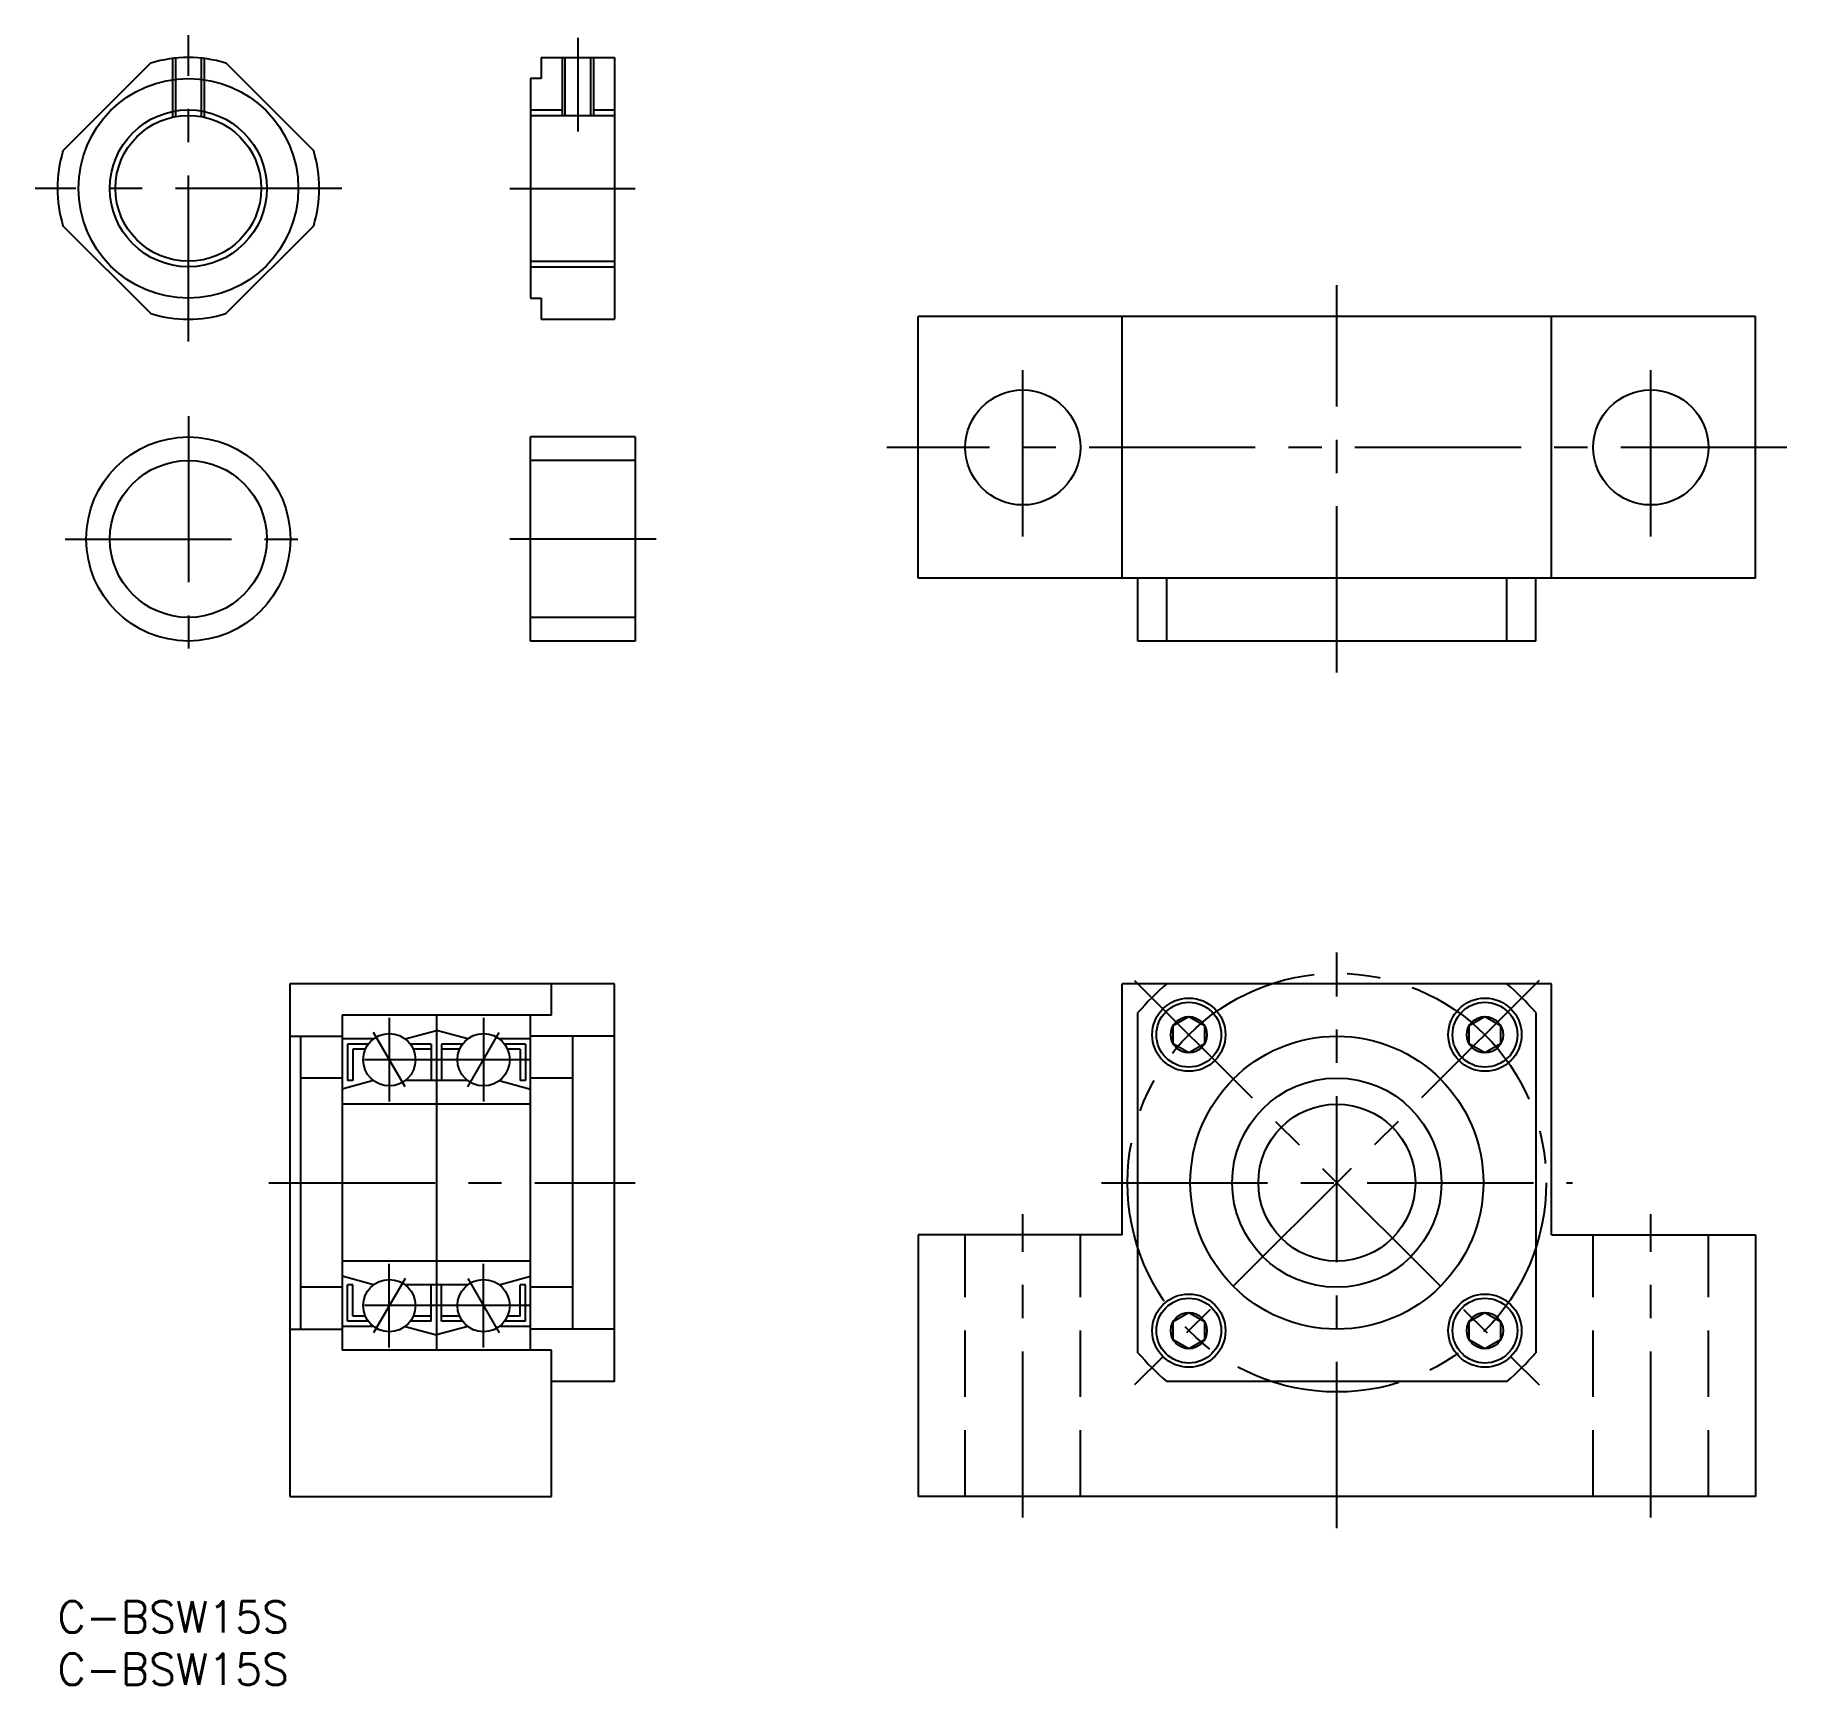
# Model space of a CAD drawing. Extents: x -2 to 165, y -8 to 150.
import ezdxf

# ---------------------------------------------------------------- set-up
doc = ezdxf.new("R2010")
doc.units = 0
doc.header["$LTSCALE"] = 0.5
doc.linetypes.add('CENTER', pattern=[50.8, 31.75, -6.35, 6.35, -6.35])
doc.linetypes.add('DASHED', pattern=[19.05, 12.7, -6.35])
for name, color, linetype in [('MSM_CENTER', 1, 'CENTER'), ('MSM_CONTINUOUS', 7, 'CONTINUOUS'), ('MSM_DASHED', 4, 'DASHED'), ('MSM_NARROW', 5, 'CONTINUOUS'), ('MSM_PART_NUMBER', 7, 'CONTINUOUS')]:
    doc.layers.add(name, color=color, linetype=linetype)
doc.styles.get("Standard").update_dxf_attribs({"font": 'txt.shx', "height": 3, "bigfont": 'bigfont.shx'})

# ---------------------------------------------------------------- blocks, each defined once
blk = doc.blocks.new('*U3')
at = {"layer": 'MSM_PART_NUMBER'}
blk.add_text('C-BSW15S', height=3, dxfattribs=at).set_placement((0, -3))
blk = doc.blocks.new('*U4')
at = {"layer": 'MSM_PART_NUMBER'}
blk.add_text('C-BSW15S', height=3, dxfattribs=at).set_placement((0, -8))

msp = doc.modelspace()

# ---------------------------------------------------------------- linework, layer by layer
at = {"layer": 'MSM_CENTER'}
for p, q in [((12.5, 120.38), (12.5, 149.67)), ((49.7, 149.41), (49.7, 140.45)), ((27.15, 135.02), (-2.15, 135.02)), ((43.2, 135.02), (55.2, 135.02)), ((122.23, 88.76), (122.23, 125.76)), ((92.23, 101.76), (92.23, 118.76)), ((152.23, 101.76), (152.23, 118.76)), ((12.5, 113.26), (12.5, 89.75)), ((165.23, 110.26), (79.23, 110.26)), ((0.74, 101.51), (24.26, 101.51)), ((57.2, 101.51), (43.2, 101.51)), ((122.23, 7), (122.23, 62)), ((102.91, 59.32), (141.55, 20.68)), ((141.55, 59.32), (102.91, 20.68)), ((31.7, 55.75), (31.7, 47.75)), ((40.7, 55.75), (40.7, 47.75)), ((33.2, 49.15), (30.2, 54.35)), ((39.2, 49.15), (42.2, 54.35)), ((45.2, 51.75), (27.2, 51.75)), ((20.2, 40), (55.2, 40)), ((99.73, 40), (144.73, 40)), ((92.23, 8), (92.23, 37)), ((152.23, 8), (152.23, 37)), ((31.7, 24.25), (31.7, 32.25)), ((40.7, 24.25), (40.7, 32.25)), ((33.2, 30.85), (30.2, 25.65)), ((39.2, 30.85), (42.2, 25.65)), ((45.2, 28.25), (27.2, 28.25))]:
    msp.add_line(p, q, dxfattribs=at)
msp.add_circle((122.23, 40), 20, dxfattribs=at)
at = {"layer": 'MSM_CONTINUOUS'}
for p, q in [((46.2, 147.52), (53.2, 147.52)), ((46.2, 147.52), (46.2, 145.52)), ((48.47, 147.52), (48.47, 141.98)), ((50.93, 147.52), (50.93, 141.98)), ((53.2, 147.52), (53.2, 122.52)), ((8.92, 147), (0.52, 138.6)), ((24.48, 138.6), (16.08, 147)), ((46.2, 145.52), (45.2, 145.52)), ((45.2, 145.52), (45.2, 124.52)), ((45.2, 141.98), (53.2, 141.98)), ((0.52, 131.44), (8.92, 123.05)), ((16.08, 123.05), (24.48, 131.44)), ((45.2, 128.06), (53.2, 128.06)), ((12.5, 124.02), (12.5, 124.02)), ((18.18, 125.15), (18.18, 125.15)), ((45.2, 124.52), (46.2, 124.52)), ((46.2, 124.52), (46.2, 122.52)), ((46.2, 122.52), (53.2, 122.52)), ((82.23, 97.76), (82.23, 122.76)), ((162.23, 122.76), (82.23, 122.76)), ((101.73, 97.76), (101.73, 122.76)), ((142.73, 97.76), (142.73, 122.76)), ((162.23, 97.76), (162.23, 122.76)), ((45.2, 91.76), (45.2, 111.26)), ((55.2, 111.26), (45.2, 111.26)), ((55.2, 111.26), (55.2, 91.76)), ((55.2, 109.01), (45.2, 109.01)), ((162.23, 97.76), (82.23, 97.76)), ((103.23, 91.76), (103.23, 97.76)), ((105.99, 91.76), (105.99, 97.76)), ((138.48, 91.76), (138.48, 97.76)), ((141.23, 91.76), (141.23, 97.76)), ((55.2, 94.01), (45.2, 94.01)), ((55.2, 91.76), (45.2, 91.76)), ((141.23, 91.76), (103.23, 91.76)), ((22.2, 59), (22.2, 10)), ((53.2, 59), (22.2, 59)), ((47.2, 56), (47.2, 59)), ((53.2, 21), (53.2, 59)), ((101.73, 35), (101.73, 59)), ((142.73, 59), (101.73, 59)), ((142.73, 35), (142.73, 59)), ((47.2, 56), (27.2, 56)), ((27.2, 56), (27.2, 24)), ((36.2, 56), (36.2, 24)), ((45.2, 24), (45.2, 56)), ((103.23, 23.75), (103.23, 56.25)), ((106.59, 55.01), (108.09, 55.87)), ((108.09, 55.87), (109.59, 55.01)), ((134.88, 55.01), (136.38, 55.87)), ((136.38, 55.87), (137.88, 55.01)), ((141.23, 56.25), (141.23, 23.75)), ((22.2, 54), (27.2, 54)), ((23.2, 54), (23.2, 26)), ((30.2, 53.75), (27.2, 53.75)), ((33.2, 53.75), (36.2, 54.55)), ((39.2, 53.75), (36.2, 54.55)), ((45.2, 53.75), (42.2, 53.75)), ((53.2, 54), (45.2, 54)), ((49.2, 54), (49.2, 26)), ((106.59, 53.28), (106.59, 55.01)), ((109.59, 55.01), (109.59, 53.28)), ((134.88, 53.28), (134.88, 55.01)), ((137.88, 55.01), (137.88, 53.28)), ((27.7, 53.25), (27.7, 49.75)), ((29.7, 53.25), (27.7, 53.25)), ((28.2, 52.75), (28.2, 49.75)), ((29.41, 52.75), (28.2, 52.75)), ((35.7, 53.25), (33.7, 53.25)), ((35.7, 52.75), (33.99, 52.75)), ((35.7, 53.25), (35.7, 49.75)), ((36.7, 53.25), (36.7, 49.75)), ((38.7, 53.25), (36.7, 53.25)), ((38.41, 52.75), (36.7, 52.75)), ((44.7, 53.25), (42.7, 53.25)), ((44.2, 52.75), (42.99, 52.75)), ((44.2, 52.75), (44.2, 49.75)), ((44.7, 53.25), (44.7, 49.75)), ((108.09, 52.41), (106.59, 53.28)), ((109.59, 53.28), (108.09, 52.41)), ((136.38, 52.41), (134.88, 53.28)), ((137.88, 53.28), (136.38, 52.41)), ((27.2, 50), (23.2, 50)), ((30.2, 49.75), (27.2, 48.95)), ((28.2, 49.75), (27.7, 49.75)), ((39.2, 49.75), (33.2, 49.75)), ((42.2, 49.75), (45.2, 48.95)), ((44.7, 49.75), (44.2, 49.75)), ((49.2, 50), (45.2, 50)), ((45.2, 47.5), (27.2, 47.5)), ((82.23, 35), (82.23, 10)), ((101.73, 35), (82.23, 35)), ((142.73, 35), (162.23, 35)), ((162.23, 35), (162.23, 10)), ((45.2, 32.5), (27.2, 32.5)), ((30.2, 30.25), (27.2, 31.05)), ((27.7, 26.75), (27.7, 30.25)), ((28.2, 30.25), (27.7, 30.25)), ((28.2, 27.25), (28.2, 30.25)), ((39.2, 30.25), (33.2, 30.25)), ((35.7, 26.75), (35.7, 30.25)), ((36.7, 26.75), (36.7, 30.25)), ((42.2, 30.25), (45.2, 31.05)), ((44.2, 27.25), (44.2, 30.25)), ((44.7, 30.25), (44.2, 30.25)), ((44.7, 26.75), (44.7, 30.25)), ((27.2, 30), (23.2, 30)), ((49.2, 30), (45.2, 30)), ((29.41, 27.25), (28.2, 27.25)), ((35.7, 27.25), (33.99, 27.25)), ((38.41, 27.25), (36.7, 27.25)), ((44.2, 27.25), (42.99, 27.25)), ((106.59, 26.72), (108.09, 27.59)), ((108.09, 27.59), (109.59, 26.72)), ((134.88, 26.72), (136.38, 27.59)), ((136.38, 27.59), (137.88, 26.72)), ((22.2, 26), (27.2, 26)), ((30.2, 26.25), (27.2, 26.25)), ((29.7, 26.75), (27.7, 26.75)), ((33.2, 26.25), (36.2, 25.45)), ((35.7, 26.75), (33.7, 26.75)), ((39.2, 26.25), (36.2, 25.45)), ((38.7, 26.75), (36.7, 26.75)), ((45.2, 26.25), (42.2, 26.25)), ((44.7, 26.75), (42.7, 26.75)), ((53.2, 26), (45.2, 26)), ((106.59, 24.99), (106.59, 26.72)), ((109.59, 26.72), (109.59, 24.99)), ((134.88, 24.99), (134.88, 26.72)), ((137.88, 26.72), (137.88, 24.99)), ((47.2, 24), (27.2, 24)), ((47.2, 10), (47.2, 24)), ((108.09, 24.13), (106.59, 24.99)), ((109.59, 24.99), (108.09, 24.13)), ((136.38, 24.13), (134.88, 24.99)), ((137.88, 24.99), (136.38, 24.13)), ((53.2, 21), (47.2, 21)), ((138.48, 21), (105.99, 21)), ((22.2, 10), (47.2, 10)), ((162.23, 10), (82.23, 10))]:
    msp.add_line(p, q, dxfattribs=at)
for centre, radius in [((12.5, 135.02), 10.5), ((12.5, 135.02), 6.96), ((92.23, 110.26), 5.5), ((152.23, 110.26), 5.5), ((12.5, 101.51), 9.75), ((12.5, 101.51), 7.5), ((108.09, 54.14), 3.5), ((108.09, 54.14), 3.1), ((136.38, 54.14), 3.5), ((136.38, 54.14), 3.1), ((108.09, 54.14), 1.73), ((136.38, 54.14), 1.73), ((31.7, 51.75), 2.5), ((40.7, 51.75), 2.5), ((122.23, 40), 14), ((122.23, 40), 10), ((122.23, 40), 7.5), ((31.7, 28.25), 2.5), ((40.7, 28.25), 2.5), ((108.09, 25.86), 3.5), ((108.09, 25.86), 3.1), ((136.38, 25.86), 3.5), ((136.38, 25.86), 3.1), ((108.09, 25.86), 1.73), ((136.38, 25.86), 1.73)]:
    msp.add_circle(centre, radius, dxfattribs=at)
for centre, radius, start, end in [((12.5, 135.02), 12.5, 73.3576, 106.6424), ((12.5, 135.02), 12.5, 163.3576, 196.6424), ((12.5, 135.02), 12.5, 343.3576, 16.6424), ((12.5, 135.02), 12.5, 253.3576, 286.6424), ((122.23, 40), 25, 130.5358, 139.4642), ((122.23, 40), 25, 40.5358, 49.4642), ((122.23, 40), 25, 220.5358, 229.4642), ((122.23, 40), 25, 310.5358, 319.4642)]:
    msp.add_arc(centre, radius, start, end, dxfattribs=at)
at = {"layer": 'MSM_DASHED'}
for p, q in [((11, 147.43), (11, 141.82)), ((11.27, 147.46), (11.27, 141.87)), ((13.73, 147.46), (13.73, 141.87)), ((14, 147.43), (14, 141.82)), ((86.73, 10), (86.73, 35)), ((97.73, 10), (97.73, 35)), ((146.73, 10), (146.73, 35)), ((157.73, 10), (157.73, 35))]:
    msp.add_line(p, q, dxfattribs=at)
at = {"layer": 'MSM_NARROW'}
for p, q in [((48.2, 147.52), (48.2, 141.98)), ((51.2, 147.52), (51.2, 141.98)), ((45.2, 142.52), (48.2, 142.52)), ((51.2, 142.52), (53.2, 142.52)), ((45.2, 127.52), (53.2, 127.52))]:
    msp.add_line(p, q, dxfattribs=at)
msp.add_circle((12.5, 135.02), 7.5, dxfattribs=at)

# ---------------------------------------------------------------- block references
at = {"layer": 'MSM_CONTINUOUS'}
for name in ['*U3', '*U4']:
    msp.add_blockref(name, (0, 0), dxfattribs=at)

doc.saveas('drawing.dxf')
